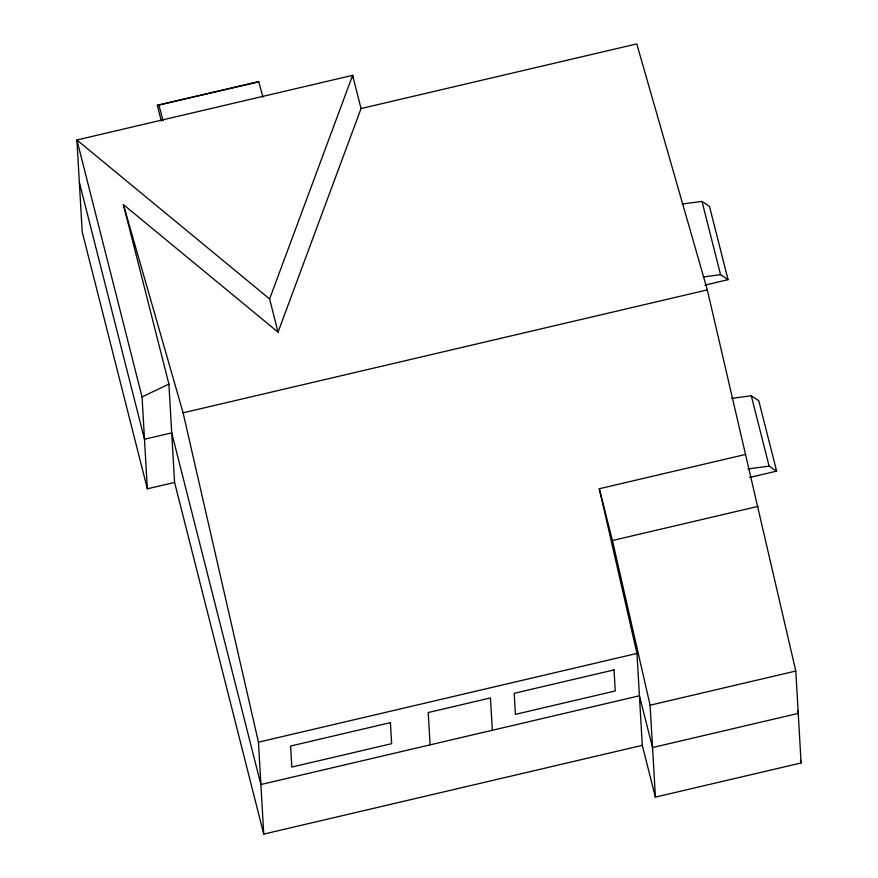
<?xml version="1.0" encoding="UTF-8"?>
<svg xmlns="http://www.w3.org/2000/svg" width="878" height="878" viewBox="0 0 878 878"><rect width="100%" height="100%" fill="white"/><g stroke="black" fill="none" stroke-linecap="round" stroke-linejoin="round"><path stroke-width="1.32" d="M278.041 332.158L269.623 298.948L352.627 75.332L76.902 139.986L82.203 231.902L147.35 488.816L174.579 482.428L168.905 384.114L123.392 204.596L278.041 332.158L361.045 108.554L352.627 75.332L352.78 78.065M147.35 488.816L142.049 396.9L168.905 384.114M161.343 121.12L157.338 105.338L257.166 81.928L258.801 81.873L262.873 97.074M157.338 105.338L258.801 81.873M361.045 108.554L636.769 43.9L707.317 289.894L795.797 671.044L801.098 762.96L655.405 797.114L642.279 745.345L636.978 653.43L599.301 488.739L744.994 454.584M704.924 285.098L728.071 279.676L709.49 206.407L702.005 201.424L682.085 204.025M123.392 204.596L183.096 412.814L707.317 289.894M749.614 477.467L776.624 471.135L758.779 400.774L751.283 395.791L731.374 398.392M599.301 488.739L612.427 540.519L758.12 506.354M642.279 745.345L263.751 834.1L258.45 742.184L636.978 653.43M655.405 797.114L650.104 705.199L795.797 671.044M703.322 276.943L720.575 274.693L728.071 279.676M747.891 468.929L769.128 466.152L776.624 471.135M269.623 298.948L76.902 139.986L142.049 396.9M158.973 105.283L163.045 120.484M702.005 201.424L720.575 274.693M751.283 395.791L769.128 466.152M797.564 710.73L798.245 713.386L652.552 747.551L639.425 695.782L260.887 784.526L171.715 432.865L144.486 439.241L79.338 182.339M800.429 760.304L801.098 762.96M174.579 482.428L263.751 834.1M612.427 540.519L650.104 705.199M183.096 412.814L258.45 742.184M492.328 730.266L490.462 697.933L428.223 712.53L430.088 744.862M614.029 669.914L514.212 693.313L515.419 714.363L615.248 690.953L614.029 669.914M390.425 722.627L290.596 746.037L291.814 767.076L391.643 743.677L390.425 722.627"/></g></svg>
